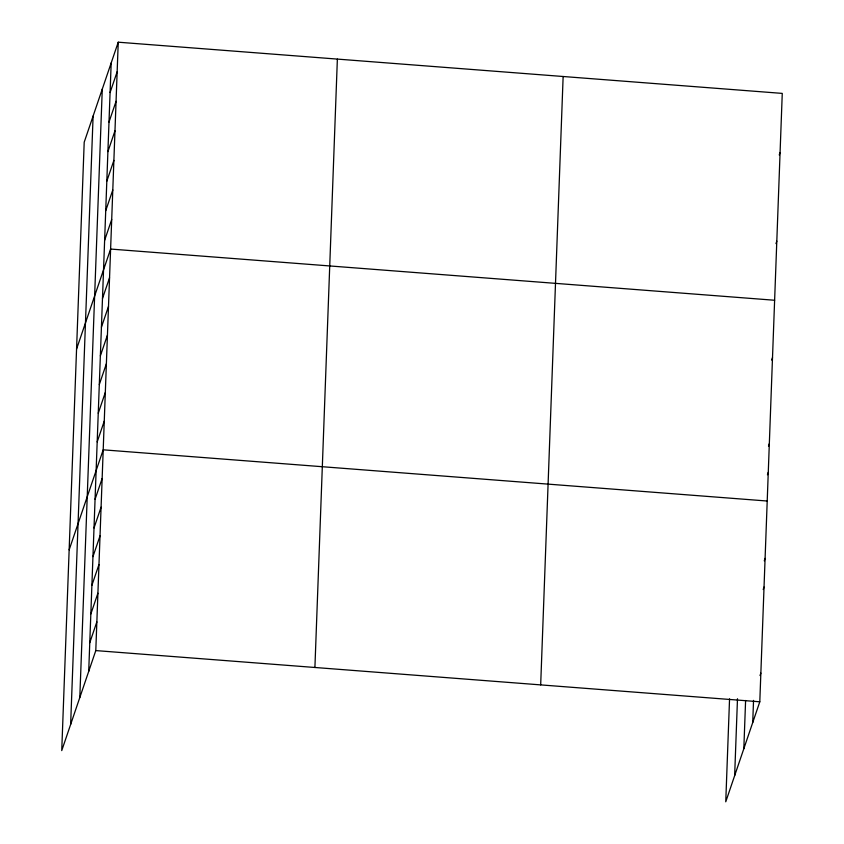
<?xml version="1.0" encoding="UTF-8"?>
<svg xmlns="http://www.w3.org/2000/svg" width="844" height="844" viewBox="0 0 844 844"><rect width="100%" height="100%" fill="white"/><g stroke="black" fill="none" stroke-linecap="round" stroke-linejoin="round"><path stroke-width="1.27" d="M70.643 724.447L93.104 116.061M79.811 697.513L102.272 89.126M88.715 671.36L111.176 62.973M118.244 42.2L84.2 142.214L61.739 750.601L95.794 650.587L118.244 42.2L782.261 93.399L759.8 701.786L725.756 801.8L729.554 698.811M314.907 667.488L337.368 59.101M540.677 684.895L563.138 76.509M734.649 775.647L737.487 698.737M743.828 748.712L745.6 700.478M752.721 722.559L753.544 700.393M110.089 92.523L117.158 71.751M108.992 122.074L116.071 101.301M107.905 151.625L114.974 130.852M106.819 181.175L113.887 160.402M105.722 210.726L112.79 189.953M104.635 240.276L111.703 219.503M76.561 349.068L110.617 249.054L774.623 300.253M102.483 298.502L109.551 277.729M101.428 327.187L108.496 306.414M100.362 355.873L107.441 335.1M99.307 384.547L106.376 363.775M98.252 413.233L105.321 392.46M97.187 441.908L104.255 421.135M69.155 549.834L103.2 449.82L767.207 501.019M95.066 499.268L102.145 478.506M94.011 527.954L101.08 507.181M92.956 556.639L100.025 535.866M91.89 585.314L98.97 564.541M90.835 613.999L97.904 593.226M89.78 642.674L96.849 621.901M779.244 154.948L780.078 152.5M775.974 243.599L776.807 241.152M771.669 360.061L772.503 357.613M768.494 446.107L769.327 443.659M767.439 474.782L768.272 472.345M764.263 560.827L765.097 558.38M763.198 589.513L764.031 587.065M760.022 675.548L760.855 673.111M95.794 650.587L759.8 701.786"/></g></svg>
